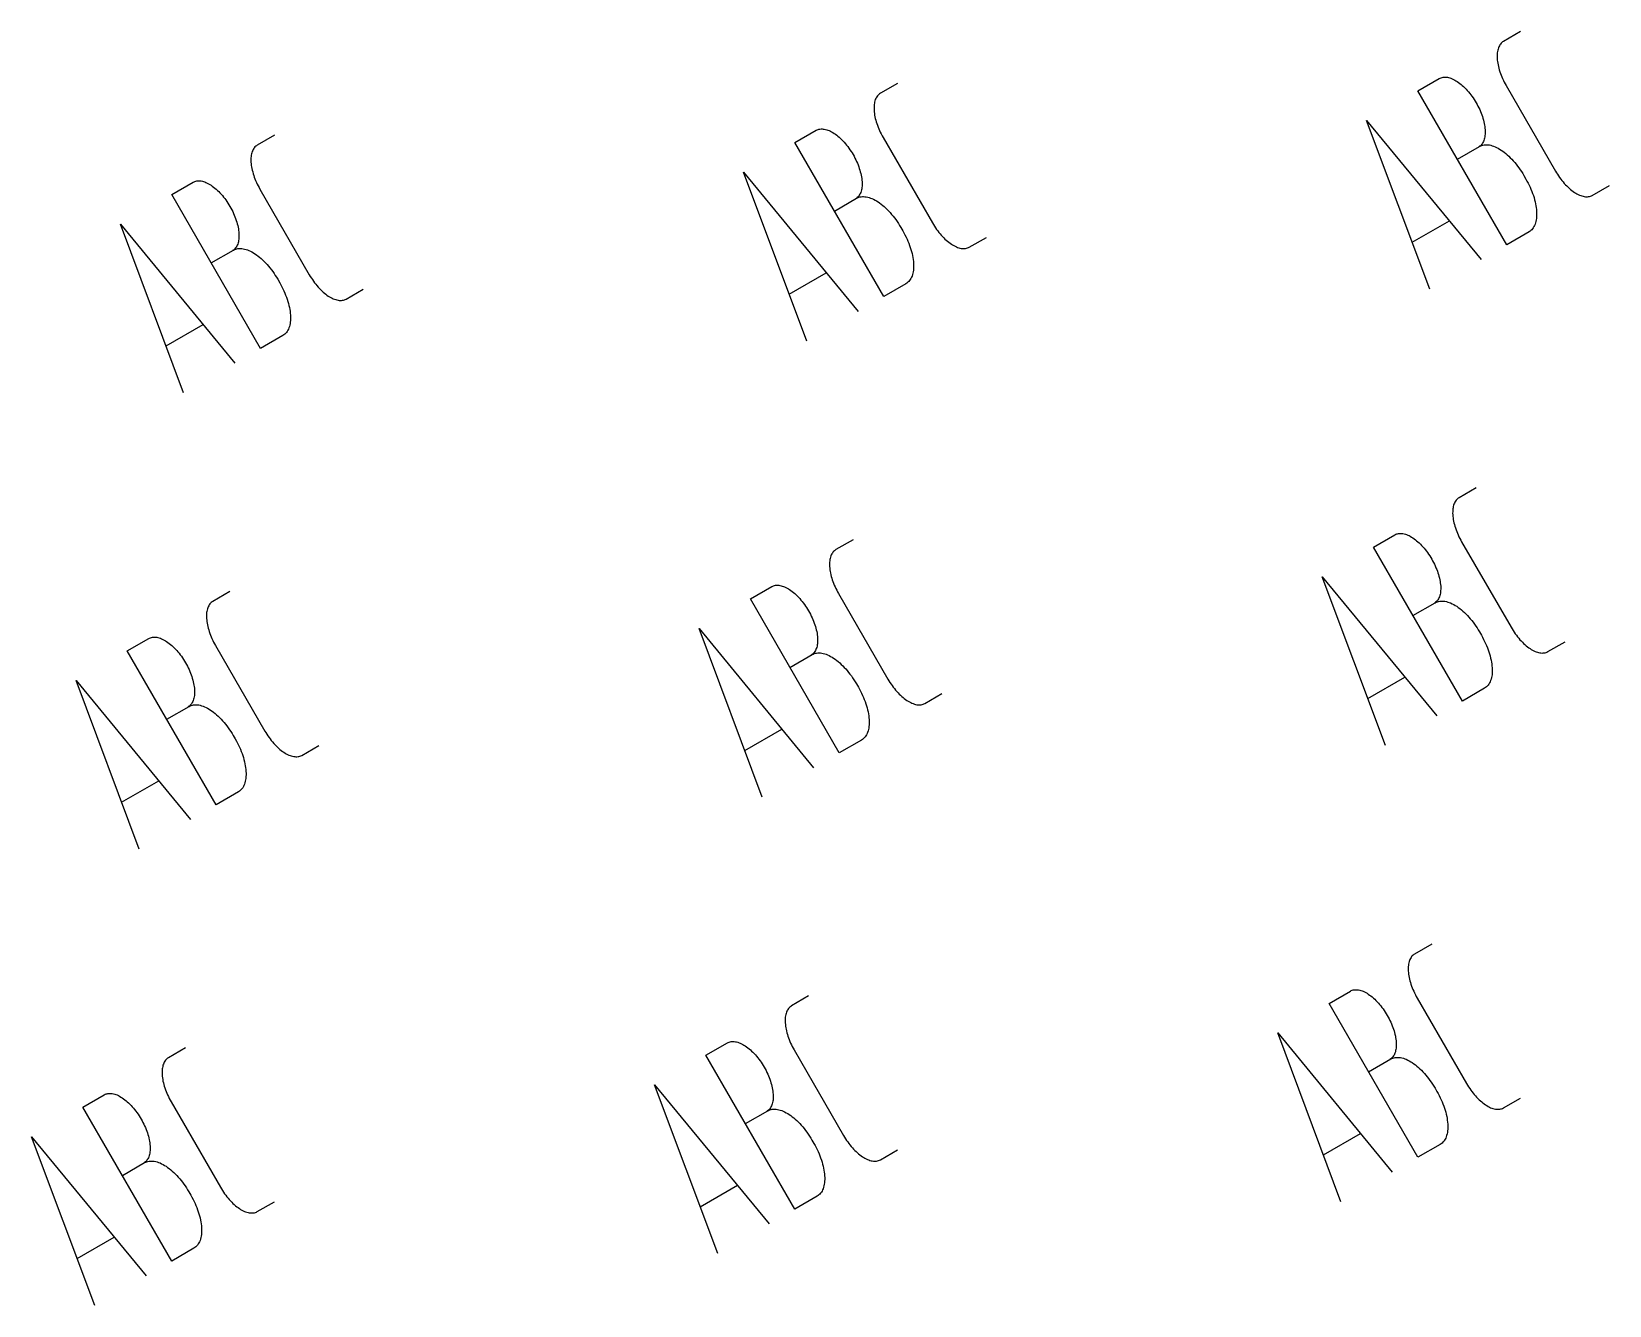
# Model space of a CAD drawing. Header units: millimetres. Extents: x -3.7 to 85.1, y -45.8 to 25.8.
import ezdxf

# ---------------------------------------------------------------- set-up
doc = ezdxf.new("R2010")
doc.units = ezdxf.units.MM
doc.layers.get('0').update_dxf_attribs({"lineweight": 25})

msp = doc.modelspace()

# ---------------------------------------------------------------- linework, layer by layer
at = {"flags": 128}
for points in [[(80.104, 25.833), (79.141, 25.278, 0.071633), (78.975, 25.132, 0.058854), (78.858, 24.919, 0.044247), (78.794, 24.645, 0.033403), (78.786, 24.321, 0.026397), (78.835, 23.96, 0.022111), (78.938, 23.576, 0.019667), (79.092, 23.184, 0.018552), (79.29, 22.798), (82.068, 17.986, 0.018556), (82.303, 17.622, 0.019667), (82.566, 17.292, 0.022112), (82.848, 17.011, 0.026398), (83.136, 16.788, 0.033405), (83.42, 16.633, 0.04425), (83.689, 16.551, 0.058858), (83.932, 16.546, 0.071617), (84.141, 16.618), (85.104, 17.173)], [(76.552, 18.651), (77.803, 19.373, -0.071617), (78.054, 19.459, -0.058858), (78.347, 19.453, -0.04425), (78.669, 19.354, -0.033405), (79.01, 19.168, -0.026398), (79.356, 18.901, -0.022112), (79.693, 18.564, -0.019667), (80.009, 18.168, -0.018556), (80.291, 17.73), (80.402, 17.538, -0.018552), (80.64, 17.075, -0.019667), (80.825, 16.604, -0.022111), (80.949, 16.143, -0.026397), (81.007, 15.71, -0.033403), (80.998, 15.322, -0.044247), (80.921, 14.993, -0.058854), (80.781, 14.736, -0.071633), (80.581, 14.562), (79.33, 13.84), (74.33, 22.5), (75.533, 23.194, -0.071634), (75.742, 23.266, -0.058856), (75.986, 23.261, -0.044248), (76.255, 23.179, -0.033404), (76.539, 23.024, -0.026397), (76.827, 22.801, -0.022111), (77.108, 22.52, -0.019667), (77.371, 22.19, -0.018556), (77.606, 21.825, -0.018556), (77.805, 21.439, -0.019667), (77.958, 21.047, -0.022111), (78.061, 20.663, -0.026397), (78.11, 20.302, -0.033404), (78.103, 19.978, -0.044248), (78.039, 19.705, -0.058856), (77.922, 19.491, -0.071634), (77.755, 19.345)], [(45.052, 22.917), (44.09, 22.361, 0.071633), (43.923, 22.216, 0.058854), (43.806, 22.002, 0.044247), (43.742, 21.728, 0.033403), (43.735, 21.405, 0.026397), (43.783, 21.044, 0.022111), (43.887, 20.66, 0.019667), (44.04, 20.267, 0.018552), (44.238, 19.881), (47.016, 15.07, 0.018556), (47.251, 14.705, 0.019667), (47.515, 14.376, 0.022112), (47.796, 14.094, 0.026398), (48.084, 13.872, 0.033405), (48.368, 13.717, 0.04425), (48.637, 13.635, 0.058858), (48.881, 13.629, 0.071617), (49.09, 13.701), (50.052, 14.256)], [(10, 20), (9.038, 19.444, 0.071633), (8.871, 19.299, 0.058854), (8.754, 19.085, 0.044247), (8.69, 18.811, 0.033403), (8.683, 18.488, 0.026397), (8.732, 18.127, 0.022111), (8.835, 17.743, 0.019667), (8.988, 17.35, 0.018552), (9.187, 16.964), (11.964, 12.153, 0.018556), (12.2, 11.788, 0.019667), (12.463, 11.459, 0.022112), (12.744, 11.178, 0.026398), (13.032, 10.955, 0.033405), (13.316, 10.8, 0.04425), (13.585, 10.718, 0.058858), (13.829, 10.713, 0.071617), (14.038, 10.784), (15, 11.34)], [(41.501, 15.734), (42.751, 16.457, -0.071617), (43.002, 16.542, -0.058858), (43.295, 16.536, -0.04425), (43.618, 16.438, -0.033405), (43.958, 16.252, -0.026398), (44.304, 15.985, -0.022112), (44.641, 15.647, -0.019667), (44.957, 15.252, -0.018556), (45.239, 14.814), (45.351, 14.621, -0.018552), (45.588, 14.158, -0.019667), (45.773, 13.687, -0.022111), (45.897, 13.226, -0.026397), (45.955, 12.793, -0.033403), (45.946, 12.405, -0.044247), (45.87, 12.076, -0.058854), (45.729, 11.82, -0.071633), (45.529, 11.645), (44.278, 10.923), (39.278, 19.583), (40.481, 20.278, -0.071634), (40.69, 20.349, -0.058856), (40.934, 20.344, -0.044248), (41.203, 20.262, -0.033404), (41.487, 20.107, -0.026397), (41.775, 19.884, -0.022111), (42.056, 19.603, -0.019667), (42.319, 19.274, -0.018556), (42.554, 18.909, -0.018556), (42.753, 18.523, -0.019667), (42.906, 18.13, -0.022111), (43.01, 17.746, -0.026397), (43.058, 17.385, -0.033404), (43.051, 17.062, -0.044248), (42.987, 16.788, -0.058856), (42.87, 16.574, -0.071634), (42.703, 16.429)], [(6.449, 12.818), (7.7, 13.54, -0.071617), (7.95, 13.626, -0.058858), (8.243, 13.619, -0.04425), (8.566, 13.521, -0.033405), (8.907, 13.335, -0.026398), (9.252, 13.068, -0.022112), (9.59, 12.73, -0.019667), (9.905, 12.335, -0.018556), (10.188, 11.897), (10.299, 11.705, -0.018552), (10.537, 11.241, -0.019667), (10.721, 10.77, -0.022111), (10.845, 10.309, -0.026397), (10.903, 9.877, -0.033403), (10.894, 9.488, -0.044247), (10.818, 9.16, -0.058854), (10.677, 8.903, -0.071633), (10.477, 8.729), (9.226, 8.006), (4.226, 16.667), (5.429, 17.361, -0.071634), (5.638, 17.433, -0.058856), (5.882, 17.427, -0.044248), (6.151, 17.345, -0.033404), (6.435, 17.19, -0.026397), (6.723, 16.968, -0.022111), (7.004, 16.686, -0.019667), (7.267, 16.357, -0.018556), (7.503, 15.992, -0.018556), (7.701, 15.606, -0.019667), (7.855, 15.213, -0.022111), (7.958, 14.829, -0.026397), (8.007, 14.469, -0.033404), (7.999, 14.145, -0.044248), (7.935, 13.871, -0.058856), (7.818, 13.657, -0.071634), (7.652, 13.512)], [(77.604, 0.163), (76.641, -0.392, 0.071633), (76.475, -0.537, 0.058854), (76.358, -0.751, 0.044247), (76.294, -1.025, 0.033403), (76.286, -1.349, 0.026397), (76.335, -1.709, 0.022111), (76.438, -2.093, 0.019667), (76.592, -2.486, 0.018552), (76.79, -2.872), (79.568, -7.683, 0.018556), (79.803, -8.048, 0.019667), (80.066, -8.378, 0.022112), (80.348, -8.659, 0.026398), (80.636, -8.882, 0.033405), (80.92, -9.037, 0.04425), (81.189, -9.118, 0.058858), (81.432, -9.124, 0.071617), (81.641, -9.052), (82.604, -8.497)], [(74.052, -7.019), (75.303, -6.297, -0.071617), (75.554, -6.211, -0.058858), (75.847, -6.217, -0.04425), (76.169, -6.315, -0.033405), (76.51, -6.502, -0.026398), (76.856, -6.769, -0.022112), (77.193, -7.106, -0.019667), (77.509, -7.502, -0.018556), (77.791, -7.939), (77.902, -8.132, -0.018552), (78.14, -8.595, -0.019667), (78.325, -9.066, -0.022111), (78.449, -9.527, -0.026397), (78.507, -9.96, -0.033403), (78.498, -10.348, -0.044247), (78.421, -10.677, -0.058854), (78.281, -10.933, -0.071633), (78.081, -11.108), (76.83, -11.83), (71.83, -3.17), (73.033, -2.475, -0.071634), (73.242, -2.404, -0.058856), (73.486, -2.409, -0.044248), (73.755, -2.491, -0.033404), (74.039, -2.646, -0.026397), (74.327, -2.869, -0.022111), (74.608, -3.15, -0.019667), (74.871, -3.48, -0.018556), (75.106, -3.844, -0.018556), (75.305, -4.231, -0.019667), (75.458, -4.623, -0.022111), (75.561, -5.007, -0.026397), (75.61, -5.368, -0.033404), (75.603, -5.691, -0.044248), (75.539, -5.965, -0.058856), (75.422, -6.179, -0.071634), (75.255, -6.324)], [(42.552, -2.753), (41.59, -3.309, 0.071633), (41.423, -3.454, 0.058854), (41.306, -3.668, 0.044247), (41.242, -3.942, 0.033403), (41.235, -4.265, 0.026397), (41.283, -4.626, 0.022111), (41.387, -5.01, 0.019667), (41.54, -5.403, 0.018552), (41.738, -5.789), (44.516, -10.6, 0.018556), (44.751, -10.965, 0.019667), (45.015, -11.294, 0.022112), (45.296, -11.576, 0.026398), (45.584, -11.798, 0.033405), (45.868, -11.953, 0.04425), (46.137, -12.035, 0.058858), (46.381, -12.04, 0.071617), (46.59, -11.969), (47.552, -11.413)], [(39.001, -9.936), (40.251, -9.213, -0.071617), (40.502, -9.128, -0.058858), (40.795, -9.134, -0.04425), (41.118, -9.232, -0.033405), (41.458, -9.418, -0.026398), (41.804, -9.685, -0.022112), (42.141, -10.023, -0.019667), (42.457, -10.418, -0.018556), (42.739, -10.856), (42.851, -11.049, -0.018552), (43.088, -11.512, -0.019667), (43.273, -11.983, -0.022111), (43.397, -12.444, -0.026397), (43.455, -12.877, -0.033403), (43.446, -13.265, -0.044247), (43.37, -13.594, -0.058854), (43.229, -13.85, -0.071633), (43.029, -14.025), (41.778, -14.747), (36.778, -6.087), (37.981, -5.392, -0.071634), (38.19, -5.321, -0.058856), (38.434, -5.326, -0.044248), (38.703, -5.408, -0.033404), (38.987, -5.563, -0.026397), (39.275, -5.785, -0.022111), (39.556, -6.067, -0.019667), (39.819, -6.396, -0.018556), (40.054, -6.761, -0.018556), (40.253, -7.147, -0.019667), (40.406, -7.54, -0.022111), (40.51, -7.924, -0.026397), (40.558, -8.285, -0.033404), (40.551, -8.608, -0.044248), (40.487, -8.882, -0.058856), (40.37, -9.096, -0.071634), (40.203, -9.241)], [(7.5, -5.67), (6.538, -6.225, 0.071633), (6.371, -6.371, 0.058854), (6.254, -6.585, 0.044247), (6.19, -6.858, 0.033403), (6.183, -7.182, 0.026397), (6.232, -7.543, 0.022111), (6.335, -7.927, 0.019667), (6.488, -8.319, 0.018552), (6.687, -8.705), (9.464, -13.517, 0.018556), (9.7, -13.882, 0.019667), (9.963, -14.211, 0.022112), (10.244, -14.492, 0.026398), (10.532, -14.715, 0.033405), (10.816, -14.87, 0.04425), (11.085, -14.952, 0.058858), (11.329, -14.957, 0.071617), (11.538, -14.886), (12.5, -14.33)], [(3.949, -12.852), (5.2, -12.13, -0.071617), (5.45, -12.044, -0.058858), (5.743, -12.051, -0.04425), (6.066, -12.149, -0.033405), (6.407, -12.335, -0.026398), (6.752, -12.602, -0.022112), (7.09, -12.94, -0.019667), (7.405, -13.335, -0.018556), (7.688, -13.773), (7.799, -13.965, -0.018552), (8.037, -14.428, -0.019667), (8.221, -14.9, -0.022111), (8.345, -15.36, -0.026397), (8.403, -15.793, -0.033403), (8.394, -16.182, -0.044247), (8.318, -16.51, -0.058854), (8.177, -16.767, -0.071633), (7.977, -16.941), (6.726, -17.663), (1.726, -9.003), (2.929, -8.309, -0.071634), (3.138, -8.237, -0.058856), (3.382, -8.243, -0.044248), (3.651, -8.324, -0.033404), (3.935, -8.48, -0.026397), (4.223, -8.702, -0.022111), (4.504, -8.984, -0.019667), (4.767, -9.313, -0.018556), (5.003, -9.678, -0.018556), (5.201, -10.064, -0.019667), (5.355, -10.456, -0.022111), (5.458, -10.841, -0.026397), (5.507, -11.201, -0.033404), (5.499, -11.525, -0.044248), (5.435, -11.799, -0.058856), (5.318, -12.012, -0.071634), (5.152, -12.158)], [(75.104, -25.506), (74.141, -26.062, 0.071633), (73.975, -26.207, 0.058854), (73.858, -26.421, 0.044247), (73.794, -26.695, 0.033403), (73.786, -27.019, 0.026397), (73.835, -27.379, 0.022111), (73.938, -27.763, 0.019667), (74.092, -28.156, 0.018552), (74.29, -28.542), (77.068, -33.353, 0.018556), (77.303, -33.718, 0.019667), (77.566, -34.047, 0.022112), (77.848, -34.329, 0.026398), (78.136, -34.551, 0.033405), (78.42, -34.707, 0.04425), (78.689, -34.788, 0.058858), (78.932, -34.794, 0.071617), (79.141, -34.722), (80.104, -34.167)], [(71.552, -32.689), (72.803, -31.967, -0.071617), (73.054, -31.881, -0.058858), (73.347, -31.887, -0.04425), (73.669, -31.985, -0.033405), (74.01, -32.172, -0.026398), (74.356, -32.439, -0.022112), (74.693, -32.776, -0.019667), (75.009, -33.172, -0.018556), (75.291, -33.609), (75.402, -33.802, -0.018552), (75.64, -34.265, -0.019667), (75.825, -34.736, -0.022111), (75.949, -35.197, -0.026397), (76.007, -35.63, -0.033403), (75.998, -36.018, -0.044247), (75.921, -36.347, -0.058854), (75.781, -36.603, -0.071633), (75.581, -36.778), (74.33, -37.5), (69.33, -28.84), (70.533, -28.145, -0.071634), (70.742, -28.074, -0.058856), (70.986, -28.079, -0.044248), (71.255, -28.161, -0.033404), (71.539, -28.316, -0.026397), (71.827, -28.539, -0.022111), (72.108, -28.82, -0.019667), (72.371, -29.149, -0.018556), (72.606, -29.514, -0.018556), (72.805, -29.9, -0.019667), (72.958, -30.293, -0.022111), (73.061, -30.677, -0.026397), (73.11, -31.038, -0.033404), (73.103, -31.361, -0.044248), (73.039, -31.635, -0.058856), (72.922, -31.849, -0.071634), (72.755, -31.994)], [(40.052, -28.423), (39.09, -28.979, 0.071633), (38.923, -29.124, 0.058854), (38.806, -29.338, 0.044247), (38.742, -29.612, 0.033403), (38.735, -29.935, 0.026397), (38.783, -30.296, 0.022111), (38.887, -30.68, 0.019667), (39.04, -31.073, 0.018552), (39.238, -31.459), (42.016, -36.27, 0.018556), (42.251, -36.635, 0.019667), (42.515, -36.964, 0.022112), (42.796, -37.246, 0.026398), (43.084, -37.468, 0.033405), (43.368, -37.623, 0.04425), (43.637, -37.705, 0.058858), (43.881, -37.71, 0.071617), (44.09, -37.639), (45.052, -37.083)], [(36.501, -35.605), (37.751, -34.883, -0.071617), (38.002, -34.798, -0.058858), (38.295, -34.804, -0.04425), (38.618, -34.902, -0.033405), (38.958, -35.088, -0.026398), (39.304, -35.355, -0.022112), (39.641, -35.693, -0.019667), (39.957, -36.088, -0.018556), (40.239, -36.526), (40.351, -36.718, -0.018552), (40.588, -37.182, -0.019667), (40.773, -37.653, -0.022111), (40.897, -38.114, -0.026397), (40.955, -38.547, -0.033403), (40.946, -38.935, -0.044247), (40.87, -39.264, -0.058854), (40.729, -39.52, -0.071633), (40.529, -39.694), (39.278, -40.417), (34.278, -31.756), (35.481, -31.062, -0.071634), (35.69, -30.991, -0.058856), (35.934, -30.996, -0.044248), (36.203, -31.078, -0.033404), (36.487, -31.233, -0.026397), (36.775, -31.455, -0.022111), (37.056, -31.737, -0.019667), (37.319, -32.066, -0.018556), (37.554, -32.431, -0.018556), (37.753, -32.817, -0.019667), (37.906, -33.21, -0.022111), (38.01, -33.594, -0.026397), (38.058, -33.954, -0.033404), (38.051, -34.278, -0.044248), (37.987, -34.552, -0.058856), (37.87, -34.766, -0.071634), (37.703, -34.911)], [(5, -31.34), (4.038, -31.895, 0.071633), (3.871, -32.041, 0.058854), (3.754, -32.254, 0.044247), (3.69, -32.528, 0.033403), (3.683, -32.852, 0.026397), (3.732, -33.213, 0.022111), (3.835, -33.597, 0.019667), (3.988, -33.989, 0.018552), (4.187, -34.375), (6.964, -39.187, 0.018556), (7.2, -39.551, 0.019667), (7.463, -39.881, 0.022112), (7.744, -40.162, 0.026398), (8.032, -40.385, 0.033405), (8.316, -40.54, 0.04425), (8.585, -40.622, 0.058858), (8.829, -40.627, 0.071617), (9.038, -40.556), (10, -40)], [(1.449, -38.522), (2.7, -37.8, -0.071617), (2.95, -37.714, -0.058858), (3.243, -37.721, -0.04425), (3.566, -37.819, -0.033405), (3.907, -38.005, -0.026398), (4.252, -38.272, -0.022112), (4.59, -38.61, -0.019667), (4.905, -39.005, -0.018556), (5.188, -39.443), (5.299, -39.635, -0.018552), (5.537, -40.098, -0.019667), (5.721, -40.569, -0.022111), (5.845, -41.03, -0.026397), (5.903, -41.463, -0.033403), (5.894, -41.851, -0.044247), (5.818, -42.18, -0.058854), (5.677, -42.437, -0.071633), (5.477, -42.611), (4.226, -43.333), (-0.774, -34.673), (0.429, -33.979, -0.071634), (0.638, -33.907, -0.058856), (0.882, -33.913, -0.044248), (1.151, -33.994, -0.033404), (1.435, -34.149, -0.026397), (1.723, -34.372, -0.022111), (2.004, -34.653, -0.019667), (2.267, -34.983, -0.018556), (2.503, -35.348, -0.018556), (2.701, -35.734, -0.019667), (2.855, -36.126, -0.022111), (2.958, -36.51, -0.026397), (3.007, -36.871, -0.033404), (2.999, -37.195, -0.044248), (2.935, -37.469, -0.058856), (2.818, -37.682, -0.071634), (2.652, -37.828)]]:
    msp.add_lwpolyline(points, format="xyb", dxfattribs=at)
for points in [[(75, 11.34), (71.443, 20.833), (77.887, 13.006)], [(39.948, 8.423), (36.392, 17.917), (42.835, 10.09)], [(74.012, 13.977), (76.097, 15.181)], [(4.896, 5.506), (1.34, 15), (7.783, 7.173)], [(38.96, 11.06), (41.045, 12.264)], [(3.908, 8.144), (5.993, 9.347)], [(72.5, -14.33), (68.943, -4.837), (75.387, -12.663)], [(37.448, -17.247), (33.892, -7.753), (40.335, -15.58)], [(71.512, -11.693), (73.597, -10.489)], [(2.396, -20.163), (-1.16, -10.67), (5.283, -18.497)], [(36.46, -14.61), (38.545, -13.406)], [(1.408, -17.526), (3.493, -16.323)], [(70, -40), (66.443, -30.506), (72.887, -38.333)], [(34.948, -42.917), (31.392, -33.423), (37.835, -41.25)], [(-0.104, -45.833), (-3.66, -36.34), (2.783, -44.167)], [(69.012, -37.363), (71.097, -36.159)], [(33.96, -40.28), (36.045, -39.076)], [(-1.092, -43.196), (0.993, -41.992)]]:
    msp.add_lwpolyline(points, dxfattribs=at)

doc.saveas('drawing.dxf')
